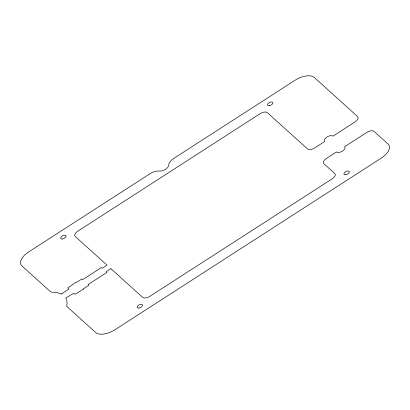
<?xml version="1.0" encoding="UTF-8"?>
<svg xmlns="http://www.w3.org/2000/svg" width="410" height="410" viewBox="0 0 410 410"><rect width="100%" height="100%" fill="white"/><g stroke="black" fill="none" stroke-linecap="round" stroke-linejoin="round"><path stroke-width="0.61" d="M62.084 293.488L61.51 294.165A33.835 17.225 -27.2 0 0 52.331 292.181A5.894 2.998 -27.2 0 1 50.297 291.541L21.914 265.911A15.703 7.995 -27.2 0 1 28.71 251.894L149.916 173.784A9.814 4.997 -27.2 0 1 159.428 171.047A6.232 3.172 -27.2 0 0 165.466 169.304A6.232 3.172 -27.2 0 0 168.725 165.056A9.814 4.997 -27.2 0 1 173.855 158.357L295.062 80.252A15.703 7.995 -27.2 0 1 314.316 77.48L357.663 116.619A5.889 2.998 -27.2 0 1 355.116 121.878L332.951 136.161A4.91 2.496 -27.2 0 0 326.934 137.027A4.91 2.496 -27.2 0 0 324.812 141.409L314.747 147.892A5.889 2.998 -27.2 0 1 307.526 148.933L267.346 112.653A5.889 2.998 -27.2 0 0 260.124 113.688L77.767 231.204A5.889 2.998 -27.2 0 0 75.22 236.462L106.989 265.147L102.105 268.294L101.326 267.592L82.615 279.651L81.841 278.949L76.409 282.449L76.091 282.167L67.824 287.984L68.988 289.035L62.084 293.488M110.885 268.663L106 271.809L106.779 272.512L88.068 284.571L88.842 285.273L83.409 288.773L83.727 289.06L74.825 294.303L73.656 293.252L65.779 298.019A33.835 17.225 -27.2 0 1 66.809 305.255A5.894 2.998 -27.2 0 0 67.301 306.89L95.684 332.52A15.703 7.995 -27.2 0 0 114.938 329.748L381.29 158.106A15.703 7.995 -27.2 0 0 388.085 144.089L374.017 131.385A5.889 2.998 -27.2 0 0 366.796 132.425L344.631 146.708A4.91 2.496 -27.2 0 1 342.509 151.09A4.91 2.496 -27.2 0 1 336.492 151.951L326.427 158.439A5.889 2.998 -27.2 0 0 323.88 163.698L334.78 173.538A5.889 2.998 -27.2 0 1 332.233 178.796L149.875 296.312A5.889 2.998 -27.2 0 1 142.654 297.347L110.885 268.663M345.845 174.732A2.947 1.496 -27.2 0 0 349.258 171.58A2.947 1.496 -27.2 0 0 344.769 172.369A2.947 1.496 -27.2 0 0 345.845 174.732M139.067 307.987A2.947 1.496 -27.2 0 0 142.48 304.835A2.947 1.496 -27.2 0 0 137.991 305.624A2.947 1.496 -27.2 0 0 139.067 307.987M269.375 105.688A2.947 1.496 -27.2 0 0 272.788 102.536A2.947 1.496 -27.2 0 0 268.299 103.325A2.947 1.496 -27.2 0 0 269.375 105.688M62.597 238.943A2.947 1.496 -27.2 0 0 66.01 235.791A2.947 1.496 -27.2 0 0 61.52 236.58A2.947 1.496 -27.2 0 0 62.597 238.943"/></g></svg>
